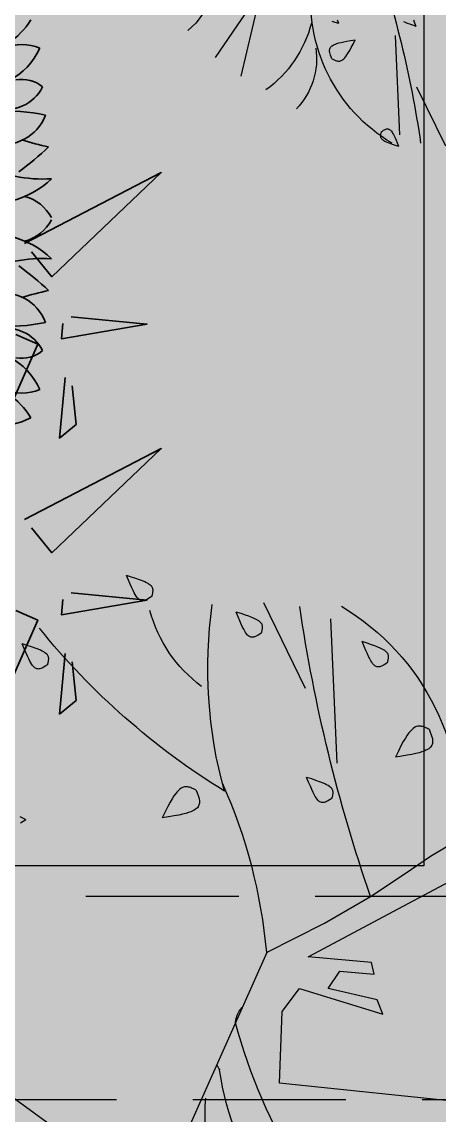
# Model space of a CAD drawing. Header units: millimetres. Extents: x -2842 to 116137, y -21481 to 17561.
# Drawn here: x 5591 to 5796, y 6141 to 6678 of the extents above; entities that cross this region are included whole.
import ezdxf

# ---------------------------------------------------------------- set-up
doc = ezdxf.new("R2010")
doc.units = ezdxf.units.MM
doc.header["$LTSCALE"] = 150
doc.linetypes.add('DASHED', pattern=[0.75, 0.5, -0.25])
doc.layers.add('ad-Elevation 10', color=8, linetype='Continuous')
doc.layers.add('ad-Furniture', color=8, linetype='Continuous')
doc.layers.add('ad-Glass Sectionline', color=140, linetype='Continuous', true_color=0x00bfff)
doc.layers.add('ad-Landscape', color=7, linetype='Continuous', true_color=0x007f00)
doc.layers.add('ad-Landscape 2', color=7, linetype='Continuous', lineweight=35, true_color=0x264c00)

# ---------------------------------------------------------------- blocks, each defined once
blk = doc.blocks.new('bamboo')
at = {"layer": 'ad-Landscape 2'}
for points in [[(1457.4, 18.7), (1599.3, 92.2), (1485.9, -15.8), (1464.5, 10)], [(1441.3, -67.1), (1430.8, -177.1), (1471.2, -85.8), (1448.4, -75.7)], [(1505.7, -57.4), (1584.3, -65), (1495.6, -80.2), (1497.1, -64.5)], [(1499.7, -120.3), (1493.7, -183.2), (1510.9, -169), (1506.8, -128.9)], [(1457.4, -267.7), (1599.3, -194.1), (1485.9, -302.2), (1464.5, -276.3)], [(1505.7, -343.8), (1584.3, -351.4), (1495.6, -366.6), (1497.1, -350.9)], [(1441.3, -353.4), (1430.8, -463.5), (1471.2, -372.2), (1448.4, -362)], [(1499.7, -406.7), (1493.7, -469.6), (1510.9, -455.4), (1506.8, -415.3)]]:
    blk.add_lwpolyline(points, dxfattribs=at)
blk = doc.blocks.new('A$C7DA81DBD')
at = {"layer": 'ad-Landscape 2'}
for centre, radius, start, end in [((3.8058, 1.2269), 0.3858, 278.1128, 328.8491), ((3.8641, 1.0224), 0.3477, 259.2126, 336.0816), ((4.09, 0.6654), 0.2348, 66.9546, 113.0454), ((4.0065, 0.7788), 0.2144, 255.3103, 332.8065), ((4.09, 0.5543), 0.1658, 49.7168, 100.6456), ((3.9905, 0.6212), 0.2383, 256.9971, 338.7719), ((4.0211, -0.3309), 0.8867, 77.5296, 94.4585), ((4.487, 1.6291), 1.2847, 251.9995, 258.3628), ((3.052, 1.6261), 1.72, 306.4839, 313.13), ((4.1975, 0.9392), 0.7339, 243.983, 273.5711), ((3.9266, 0.5355), 0.4565, 253.7631, 313.9118), ((4.0462, -0.1006), 0.224, 28.4336, 74.6891), ((4.0462, 0.1006), 0.224, 285.3109, 331.5664), ((3.9266, -0.5355), 0.4565, 46.0882, 106.2369), ((4.1975, -0.9392), 0.7339, 86.4289, 116.017), ((3.052, -1.6261), 1.72, 46.87, 53.5161), ((3.9905, -0.6212), 0.2383, 21.2281, 103.0029), ((4.487, -1.6291), 1.2847, 101.6372, 108.0005), ((4.0211, 0.3309), 0.8867, 265.5415, 282.4704), ((4.0065, -0.7788), 0.2144, 27.1935, 104.6897), ((3.8641, -1.0224), 0.3477, 23.9184, 100.7874), ((4.09, -0.5543), 0.1658, 259.3544, 310.2832), ((3.8058, -1.2269), 0.3858, 31.1509, 81.8872), ((4.09, -0.6654), 0.2348, 246.9546, 293.0454), ((3.9828, -0.7528), 0.3143, 261.5933, 299.1651)]:
    blk.add_arc(centre, radius, start, end, dxfattribs=at)
blk = doc.blocks.new('A$C279134A6')
at = {"layer": 'ad-Landscape', "linetype": 'Continuous'}
for p, q in [((333.14, 760.24), (359.9, 815.03)), ((313.08, 712.49), (317.12, 804.75)), ((185.45, 683.31), (169.64, 750.19)), ((352.62, 400.13), (423.66, 240.51)), ((468.35, 119.95), (464.31, 27.7)), ((448.29, 72.2), (421.53, 17.41))]:
    blk.add_line(p, q, dxfattribs=at)
for points in [[(300.11, 802.13), (299.97, 802.67), (299.85, 803.19), (299.73, 803.71), (299.63, 804.22), (299.56, 804.72), (299.51, 805.2), (299.48, 805.68), (299.49, 806.14), (299.53, 806.59), (299.63, 807.03), (299.78, 807.47), (300, 807.9), (300.31, 808.34), (300.72, 808.79), (301.23, 809.25), (301.86, 809.72), (302.63, 810.22), (303.59, 810.76), (304.79, 811.34), (306.29, 811.98), (308.14, 812.7), (310.4, 813.51), (313.12, 814.42), (316.37, 815.45)], [(300.11, 802.13), (301.29, 801.31), (302.29, 800.66), (303.15, 800.16), (303.89, 799.81), (304.53, 799.57), (305.09, 799.42), (305.59, 799.36), (306.05, 799.34), (306.5, 799.37), (306.95, 799.45), (307.39, 799.59), (307.83, 799.8), (308.28, 800.09), (308.74, 800.48), (309.22, 800.97), (309.72, 801.59), (310.24, 802.34), (310.82, 803.27), (311.45, 804.43), (312.18, 805.88), (313.01, 807.65), (313.98, 809.81), (315.09, 812.39), (316.37, 815.45)], [(254.35, 734.17), (253.55, 732.32), (252.94, 730.75), (252.51, 729.42), (252.23, 728.3), (252.08, 727.36), (252.04, 726.55), (252.09, 725.84), (252.21, 725.19), (252.38, 724.58), (252.61, 723.99), (252.92, 723.43), (253.34, 722.88), (253.87, 722.34), (254.53, 721.82), (255.35, 721.3), (256.34, 720.79), (257.52, 720.28), (258.95, 719.77), (260.68, 719.26), (262.76, 718.73), (265.26, 718.19), (268.22, 717.62), (271.71, 717.03), (275.78, 716.42)], [(254.35, 734.17), (255.04, 734.52), (255.73, 734.84), (256.41, 735.15), (257.08, 735.43), (257.75, 735.67), (258.4, 735.88), (259.05, 736.05), (259.69, 736.17), (260.32, 736.24), (260.96, 736.24), (261.6, 736.15), (262.26, 735.97), (262.95, 735.67), (263.68, 735.24), (264.46, 734.67), (265.3, 733.94), (266.2, 733.02), (267.19, 731.86), (268.28, 730.41), (269.48, 728.59), (270.81, 726.34), (272.3, 723.61), (273.95, 720.32), (275.78, 716.42)], [(326.61, 591.55), (193.35, 662.62), (145.49, 732.73)], [(254.33, 699), (257.06, 699.92), (260.3, 700.95)], [(259.02, 697.88), (260.3, 700.95)], [(320.92, 699.38), (322.42, 700.03), (324.28, 700.75), (326.54, 701.56), (329.26, 702.47), (332.5, 703.5)], [(330.11, 697.85), (331.22, 700.44), (332.5, 703.5)], [(566.22, 448.74), (547.11, 430.52), (522.98, 414.51), (539.77, 401.2), (587.45, 406.7), (583.78, 399.37), (477.42, 382.87), (452.99, 374.92), (462.23, 357.76), (561.78, 348.05), (554.44, 337.06), (431.57, 324.23), (433.41, 278.42), (444.41, 263.76), (497.59, 280.25), (493.92, 271.09), (462.75, 263.76), (470.08, 252.76), (492.09, 254.59), (490.26, 247.26), (449.88, 243.53)], [(352.62, 400.13), (262.56, 334.25)], [(423.23, 240.72), (460.45, 222.04), (489.69, 204.96), (511.91, 190.42), (528.06, 179.35), (539.08, 172.67), (545.95, 171.31)], [(449.88, 243.53), (588.09, 169.82), (635.95, 99.71)], [(266.28, 157.94), (269.77, 155.77)], [(265.85, 153.99), (269.77, 155.77)], [(378.21, 137), (379.01, 138.85), (379.62, 140.43), (380.05, 141.75), (380.33, 142.87), (380.48, 143.82), (380.52, 144.62), (380.47, 145.33), (380.35, 145.98), (380.18, 146.59), (379.95, 147.18), (379.64, 147.75), (379.22, 148.3), (378.69, 148.83), (378.03, 149.36), (377.21, 149.87), (376.22, 150.38), (375.04, 150.89), (373.61, 151.4), (371.88, 151.92), (369.8, 152.45), (367.3, 152.99), (364.34, 153.55), (360.85, 154.14), (356.78, 154.76)], [(378.21, 137), (377.52, 136.66), (376.83, 136.33), (376.15, 136.03), (375.48, 135.75), (374.81, 135.5), (374.16, 135.29), (373.51, 135.12), (372.87, 135), (372.24, 134.93), (371.6, 134.94), (370.96, 135.02), (370.3, 135.2), (369.61, 135.5), (368.87, 135.93), (368.1, 136.5), (367.26, 137.24), (366.36, 138.15), (365.37, 139.31), (364.28, 140.77), (363.08, 142.59), (361.75, 144.83), (360.26, 147.57), (358.61, 150.86), (356.78, 154.76)], [(465.18, 142.27), (464.01, 143.09), (463, 143.74), (462.14, 144.23), (461.41, 144.59), (460.77, 144.83), (460.21, 144.98), (459.71, 145.04), (459.24, 145.06), (458.79, 145.03), (458.35, 144.95), (457.91, 144.81), (457.46, 144.6), (457.01, 144.31), (456.55, 143.92), (456.08, 143.43), (455.58, 142.81), (455.05, 142.06), (454.48, 141.13), (453.84, 139.96), (453.12, 138.52), (452.28, 136.75), (451.32, 134.59), (450.21, 132.01), (448.93, 128.94)], [(465.18, 142.27), (465.32, 141.73), (465.45, 141.21), (465.57, 140.69), (465.66, 140.18), (465.74, 139.68), (465.79, 139.2), (465.81, 138.72), (465.81, 138.26), (465.76, 137.81), (465.67, 137.37), (465.52, 136.93), (465.29, 136.5), (464.98, 136.06), (464.58, 135.61), (464.07, 135.15), (463.44, 134.68), (462.67, 134.18), (461.71, 133.64), (460.51, 133.06), (459.01, 132.42), (457.16, 131.7), (454.9, 130.89), (452.17, 129.97), (448.93, 128.94)], [(527.08, 98.27), (526.39, 97.93), (525.7, 97.6), (525.02, 97.3), (524.35, 97.02), (523.69, 96.77), (523.03, 96.56), (522.38, 96.39), (521.74, 96.27), (521.11, 96.2), (520.48, 96.2), (519.83, 96.29), (519.17, 96.47), (518.48, 96.77), (517.75, 97.2), (516.97, 97.77), (516.13, 98.51), (515.23, 99.42), (514.24, 100.58), (513.16, 102.04), (511.95, 103.86), (510.62, 106.1), (509.13, 108.84), (507.49, 112.12), (505.66, 116.03)], [(527.08, 98.27), (527.88, 100.12), (528.49, 101.69), (528.92, 103.02), (529.2, 104.14), (529.35, 105.08), (529.39, 105.89), (529.34, 106.6), (529.23, 107.25), (529.06, 107.86), (528.82, 108.45), (528.51, 109.02), (528.09, 109.57), (527.56, 110.1), (526.9, 110.63), (526.08, 111.14), (525.09, 111.65), (523.91, 112.16), (522.48, 112.67), (520.76, 113.19), (518.67, 113.71), (516.18, 114.26), (513.21, 114.82), (509.72, 115.41), (505.66, 116.03)], [(283.67, 56.96), (282.5, 57.79), (281.49, 58.43), (280.63, 58.93), (279.89, 59.28), (279.26, 59.52), (278.7, 59.67), (278.2, 59.74), (277.73, 59.75), (277.28, 59.72), (276.83, 59.64), (276.39, 59.51), (275.95, 59.3), (275.5, 59), (275.04, 58.62), (274.56, 58.12), (274.07, 57.51), (273.54, 56.76), (272.97, 55.82), (272.33, 54.66), (271.6, 53.21), (270.77, 51.44), (269.81, 49.29), (268.7, 46.7), (267.42, 43.64)], [(283.67, 56.96), (283.81, 56.43), (283.94, 55.9), (284.05, 55.38), (284.15, 54.88), (284.23, 54.38), (284.28, 53.89), (284.3, 53.41), (284.29, 52.95), (284.25, 52.5), (284.16, 52.06), (284, 51.63), (283.78, 51.19), (283.47, 50.75), (283.07, 50.3), (282.56, 49.84), (281.92, 49.37), (281.15, 48.87), (280.2, 48.34), (279, 47.75), (277.5, 47.11), (275.64, 46.39), (273.38, 45.58), (270.66, 44.67), (267.42, 43.64)], [(500.59, 55.59), (499.41, 56.42), (498.41, 57.07), (497.55, 57.56), (496.81, 57.92), (496.17, 58.16), (495.61, 58.3), (495.11, 58.37), (494.65, 58.38), (494.2, 58.35), (493.75, 58.27), (493.31, 58.14), (492.87, 57.93), (492.42, 57.64), (491.96, 57.25), (491.48, 56.75), (490.98, 56.14), (490.46, 55.39), (489.88, 54.45), (489.25, 53.29), (488.52, 51.85), (487.69, 50.07), (486.72, 47.92), (485.61, 45.33), (484.33, 42.27)], [(500.59, 55.59), (500.73, 55.06), (500.85, 54.53), (500.97, 54.01), (501.07, 53.51), (501.14, 53.01), (501.19, 52.52), (501.22, 52.05), (501.21, 51.58), (501.17, 51.13), (501.07, 50.69), (500.92, 50.26), (500.7, 49.82), (500.39, 49.38), (499.98, 48.93), (499.47, 48.48), (498.84, 48), (498.07, 47.5), (497.11, 46.97), (495.91, 46.39), (494.41, 45.74), (492.56, 45.02), (490.3, 44.21), (487.58, 43.3), (484.33, 42.27)], [(420.14, 36.66), (418.97, 37.49), (417.96, 38.14), (417.1, 38.63), (416.36, 38.99), (415.72, 39.23), (415.17, 39.37), (414.66, 39.44), (414.2, 39.45), (413.75, 39.42), (413.3, 39.34), (412.86, 39.21), (412.42, 39), (411.97, 38.71), (411.51, 38.32), (411.03, 37.82), (410.53, 37.21), (410.01, 36.46), (409.44, 35.52), (408.8, 34.36), (408.07, 32.92), (407.24, 31.14), (406.27, 28.99), (405.16, 26.4), (403.88, 23.34)], [(420.14, 36.66), (420.28, 36.13), (420.41, 35.6), (420.52, 35.08), (420.62, 34.58), (420.69, 34.08), (420.75, 33.59), (420.77, 33.12), (420.76, 32.65), (420.72, 32.2), (420.62, 31.76), (420.47, 31.33), (420.25, 30.89), (419.94, 30.45), (419.54, 30), (419.02, 29.55), (418.39, 29.07), (417.62, 28.57), (416.66, 28.04), (415.46, 27.46), (413.96, 26.81), (412.11, 26.09), (409.85, 25.28), (407.13, 24.37), (403.88, 23.34)], [(350.27, 13.32), (349.1, 14.15), (348.09, 14.8), (347.23, 15.29), (346.49, 15.65), (345.85, 15.89), (345.3, 16.03), (344.79, 16.1), (344.33, 16.11), (343.88, 16.08), (343.43, 16), (342.99, 15.87), (342.55, 15.66), (342.1, 15.37), (341.64, 14.98), (341.16, 14.48), (340.66, 13.87), (340.14, 13.12), (339.57, 12.18), (338.93, 11.02), (338.2, 9.58), (337.37, 7.8), (336.4, 5.65), (335.29, 3.06), (334.01, 0)], [(350.27, 13.32), (350.41, 12.79), (350.54, 12.26), (350.65, 11.75), (350.75, 11.24), (350.82, 10.74), (350.88, 10.25), (350.9, 9.78), (350.89, 9.31), (350.85, 8.86), (350.75, 8.42), (350.6, 7.99), (350.38, 7.55), (350.07, 7.11), (349.67, 6.67), (349.15, 6.21), (348.52, 5.73), (347.75, 5.23), (346.79, 4.7), (345.59, 4.12), (344.09, 3.47), (342.24, 2.75), (339.98, 1.94), (337.26, 1.03), (334.01, 0)]]:
    blk.add_lwpolyline(points, dxfattribs=at)
for centre, radius, start, end in [((389.86, 679.23), 155.43, 120.80412, 186.68563), ((-673.29, 960.82), 1020.98, 340.94432, 351.65172), ((172.14, 733.76), 67.87, 351.75756, 43.68018), ((128.18, 673.55), 110.38, 14.28758, 54.1159), ((83.37, 661.19), 59.23, 335.04444, 51.65457), ((590, 286.65), 198.75, 121.55064, 171.51321), ((751.75, 192.15), 360.52, 132.1856, 164.96928), ((503.62, 343.37), 119.5, 115.95201, 184.58182), ((342.11, 341.19), 57.18, 329.93997, 333.84171), ((417.56, 286.05), 14, 177.1649, 226.31537), ((85.88, 270.75), 338.69, 335.90923, 354.91323), ((1454.72, -128.37), 1020.98, 160.94432, 171.65172), ((391.57, 153.22), 155.43, 300.80412, 6.68563), ((640.16, -258.11), 464.83, 121.6227, 141.10353), ((681.48, 59.47), 295.58, 164.65268, 187.94044), ((434.94, -0.66), 89.05, 126.61054, 165.04548)]:
    blk.add_arc(centre, radius, start, end, dxfattribs=at)
blk = doc.blocks.new('zw$3ABB')
at = {"layer": 'ad-Elevation 10', "linetype": 'DASHED'}
blk.add_lwpolyline([(100, -1936.67), (3265, -1936.67), (3265, -2036.67), (100, -2036.67)], close=True, dxfattribs=at)
at = {"layer": 'ad-Glass Sectionline', "transparency": 33554585}
blk.add_lwpolyline([(1186.67, -1058.33), (2178.33, -1058.33), (2178.33, -1921.67), (1186.67, -1921.67)], close=True, dxfattribs=at)
blk = doc.blocks.new('zw$DAD3')
at = {"true_color": 0x7f5f3f, "transparency": 33554610}
h = blk.add_hatch(dxfattribs=at)
h.set_pattern_fill('DOTS', color=37, scale=20, angle=360)
h.set_pattern_definition([(360, (-800139.518, 271344.397), (15.875, 31.75), [0, -31.75])])
h.paths.add_polyline_path([(450, -2530), (2915, -2530), (2915, -450), (450, -450)])
blk.add_blockref('zw$3ABB', (0, 0))
at = {"xscale": 95.10164028446887, "yscale": 95.10164028446887, "zscale": 95.10164028446887}
blk.add_blockref('A$C7DA81DBD', (1592.07, -1603.96), dxfattribs=at)
at = {"layer": 'ad-Landscape', "linetype": 'Continuous', "xscale": 0.473259546584505, "yscale": 0.473259546584505, "zscale": 0.473259546584505}
blk.add_blockref('bamboo', (1292.6, -1624.94), dxfattribs=at)
at = {"layer": 'ad-Landscape', "rotation": 180.0000000000003}
for p, xscale, yscale, zscale in [((1999.14, -1138.35), -0.5272785422807036, 0.5272785422807036, 0.5272785422807036), ((1775.58, -1779.13), -0.7689692653037794, 0.7689692653037794, 0.7689692653037794)]:
    blk.add_blockref('A$C279134A6', p, dxfattribs=dict(at, xscale=xscale, yscale=yscale, zscale=zscale))
blk = doc.blocks.new('zw$66EE')
at = {"layer": 'ad-Furniture', "rotation": 359.9999999999997}
blk.add_blockref('zw$DAD3', (3610, 8185), dxfattribs=at)
blk = doc.blocks.new('1625_West Villa')
at = {"layer": 'ad-Furniture'}
blk.add_blockref('zw$66EE', (0, 0), dxfattribs=at)

msp = doc.modelspace()

# ---------------------------------------------------------------- block references
msp.add_blockref('1625_West Villa', (0, 0))

doc.saveas('drawing.dxf')
